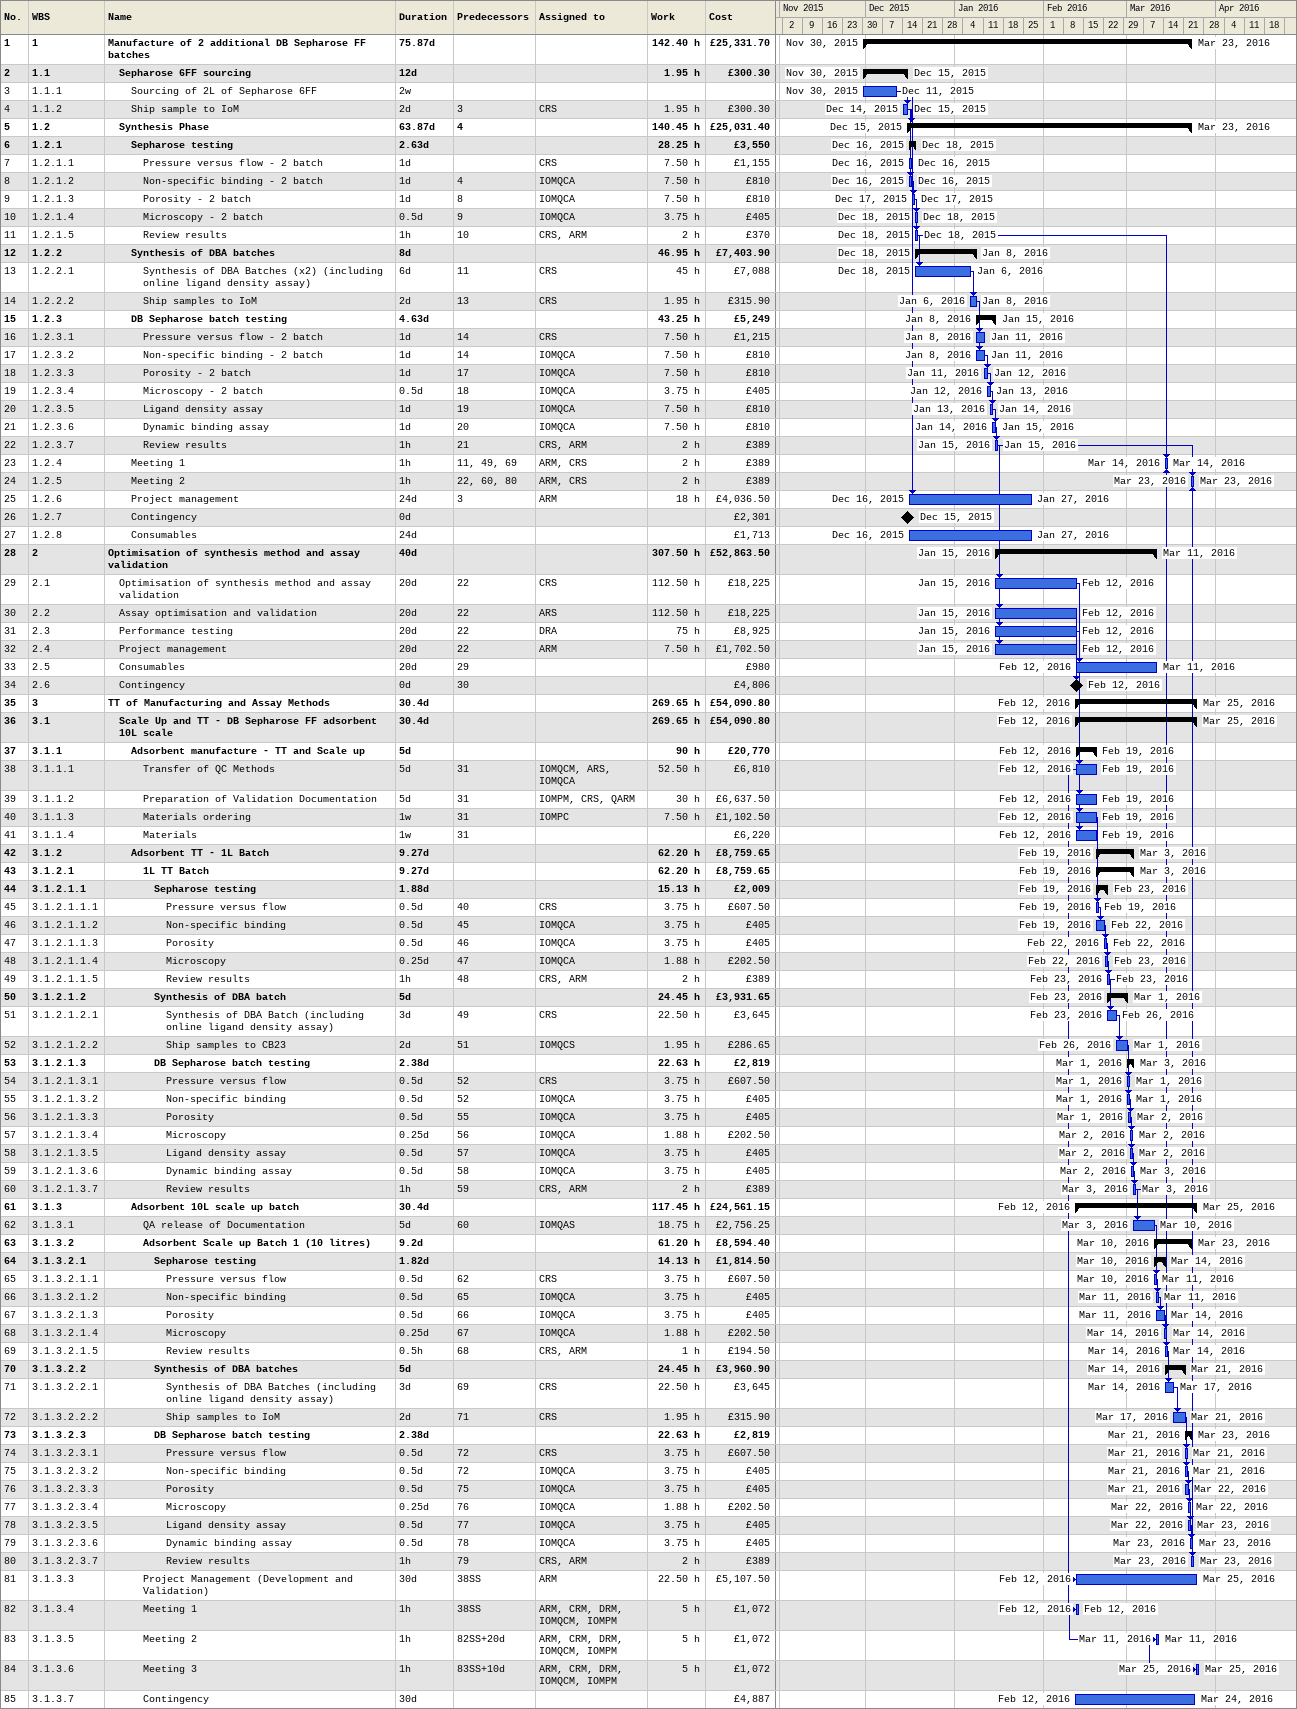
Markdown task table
| ID | WBS | Task | Duration | Start | Finish | Predecessors | Resources | Work (h) | Cost (£) |
|---|---|---|---|---|---|---|---|---|---|
| 1 | 1 | **Manufacture of 2 additional DB Sepharose FF batches** | 75.87d | 2015-11-30 | 2016-03-23 |  |  | 142.40 | 25331.70 |
| 2 | 1.1 | **Sepharose 6FF sourcing** | 12d | 2015-11-30 | 2015-12-15 |  |  | 1.95 | 300.30 |
| 3 | 1.1.1 | Sourcing of 2L of Sepharose 6FF | 2w | 2015-11-30 | 2015-12-11 |  |  |  |  |
| 4 | 1.1.2 | Ship sample to IoM | 2d | 2015-12-14 | 2015-12-15 | 3 | CRS | 1.95 | 300.30 |
| 5 | 1.2 | **Synthesis Phase** | 63.87d | 2015-12-15 | 2016-03-23 | 4 |  | 140.45 | 25031.40 |
| 6 | 1.2.1 | **Sepharose testing** | 2.63d | 2015-12-16 | 2015-12-18 |  |  | 28.25 | 3550 |
| 7 | 1.2.1.1 | Pressure versus flow - 2 batch | 1d | 2015-12-16 | 2015-12-16 |  | CRS | 7.50 | 1155 |
| 8 | 1.2.1.2 | Non-specific binding - 2 batch | 1d | 2015-12-16 | 2015-12-16 | 4 | IOMQCA | 7.50 | 810 |
| 9 | 1.2.1.3 | Porosity - 2 batch | 1d | 2015-12-17 | 2015-12-17 | 8 | IOMQCA | 7.50 | 810 |
| 10 | 1.2.1.4 | Microscopy - 2 batch | 0.5d | 2015-12-18 | 2015-12-18 | 9 | IOMQCA | 3.75 | 405 |
| 11 | 1.2.1.5 | Review results | 1h | 2015-12-18 | 2015-12-18 | 10 | CRS, ARM | 2 | 370 |
| 12 | 1.2.2 | **Synthesis of DBA batches** | 8d | 2015-12-18 | 2016-01-08 |  |  | 46.95 | 7403.90 |
| 13 | 1.2.2.1 | Synthesis of DBA Batches (x2) (including online ligand density assay) | 6d | 2015-12-18 | 2016-01-06 | 11 | CRS | 45 | 7088 |
| 14 | 1.2.2.2 | Ship samples to IoM | 2d | 2016-01-06 | 2016-01-08 | 13 | CRS | 1.95 | 315.90 |
| 15 | 1.2.3 | **DB Sepharose batch testing** | 4.63d | 2016-01-08 | 2016-01-15 |  |  | 43.25 | 5249 |
| 16 | 1.2.3.1 | Pressure versus flow - 2 batch | 1d | 2016-01-08 | 2016-01-11 | 14 | CRS | 7.50 | 1215 |
| 17 | 1.2.3.2 | Non-specific binding - 2 batch | 1d | 2016-01-08 | 2016-01-11 | 14 | IOMQCA | 7.50 | 810 |
| 18 | 1.2.3.3 | Porosity - 2 batch | 1d | 2016-01-11 | 2016-01-12 | 17 | IOMQCA | 7.50 | 810 |
| 19 | 1.2.3.4 | Microscopy - 2 batch | 0.5d | 2016-01-12 | 2016-01-13 | 18 | IOMQCA | 3.75 | 405 |
| 20 | 1.2.3.5 | Ligand density assay | 1d | 2016-01-13 | 2016-01-14 | 19 | IOMQCA | 7.50 | 810 |
| 21 | 1.2.3.6 | Dynamic binding assay | 1d | 2016-01-14 | 2016-01-15 | 20 | IOMQCA | 7.50 | 810 |
| 22 | 1.2.3.7 | Review results | 1h | 2016-01-15 | 2016-01-15 | 21 | CRS, ARM | 2 | 389 |
| 23 | 1.2.4 | Meeting 1 | 1h | 2016-03-14 | 2016-03-14 | 11, 49, 69 | ARM, CRS | 2 | 389 |
| 24 | 1.2.5 | Meeting 2 | 1h | 2016-03-23 | 2016-03-23 | 22, 60, 80 | ARM, CRS | 2 | 389 |
| 25 | 1.2.6 | Project management | 24d | 2015-12-16 | 2016-01-27 | 3 | ARM | 18 | 4036.50 |
| 26 | 1.2.7 | Contingency | 0d | 2015-12-15 | 2015-12-15 |  |  |  | 2301 |
| 27 | 1.2.8 | Consumables | 24d | 2015-12-16 | 2016-01-27 |  |  |  | 1713 |
| 28 | 2 | **Optimisation of synthesis method and assay validation** | 40d | 2016-01-15 | 2016-03-11 |  |  | 307.50 | 52863.50 |
| 29 | 2.1 | Optimisation of synthesis method and assay validation | 20d | 2016-01-15 | 2016-02-12 | 22 | CRS | 112.50 | 18225 |
| 30 | 2.2 | Assay optimisation and validation | 20d | 2016-01-15 | 2016-02-12 | 22 | ARS | 112.50 | 18225 |
| 31 | 2.3 | Performance testing | 20d | 2016-01-15 | 2016-02-12 | 22 | DRA | 75 | 8925 |
| 32 | 2.4 | Project management | 20d | 2016-01-15 | 2016-02-12 | 22 | ARM | 7.50 | 1702.50 |
| 33 | 2.5 | Consumables | 20d | 2016-02-12 | 2016-03-11 | 29 |  |  | 980 |
| 34 | 2.6 | Contingency | 0d | 2016-02-12 | 2016-02-12 | 30 |  |  | 4806 |
| 35 | 3 | **TT of Manufacturing and Assay Methods** | 30.4d | 2016-02-12 | 2016-03-25 |  |  | 269.65 | 54090.80 |
| 36 | 3.1 | **Scale Up and TT - DB Sepharose FF adsorbent 10L scale** | 30.4d | 2016-02-12 | 2016-03-25 |  |  | 269.65 | 54090.80 |
| 37 | 3.1.1 | **Adsorbent manufacture - TT and Scale up** | 5d | 2016-02-12 | 2016-02-19 |  |  | 90 | 20770 |
| 38 | 3.1.1.1 | Transfer of QC Methods | 5d | 2016-02-12 | 2016-02-19 | 31 | IOMQCM, ARS, IOMQCA | 52.50 | 6810 |
| 39 | 3.1.1.2 | Preparation of Validation Documentation | 5d | 2016-02-12 | 2016-02-19 | 31 | IOMPM, CRS, QARM | 30 | 6637.50 |
| 40 | 3.1.1.3 | Materials ordering | 1w | 2016-02-12 | 2016-02-19 | 31 | IOMPC | 7.50 | 1102.50 |
| 41 | 3.1.1.4 | Materials | 1w | 2016-02-12 | 2016-02-19 | 31 |  |  | 6220 |
| 42 | 3.1.2 | **Adsorbent TT - 1L Batch** | 9.27d | 2016-02-19 | 2016-03-03 |  |  | 62.20 | 8759.65 |
| 43 | 3.1.2.1 | **1L TT Batch** | 9.27d | 2016-02-19 | 2016-03-03 |  |  | 62.20 | 8759.65 |
| 44 | 3.1.2.1.1 | **Sepharose testing** | 1.88d | 2016-02-19 | 2016-02-23 |  |  | 15.13 | 2009 |
| 45 | 3.1.2.1.1.1 | Pressure versus flow | 0.5d | 2016-02-19 | 2016-02-19 | 40 | CRS | 3.75 | 607.50 |
| 46 | 3.1.2.1.1.2 | Non-specific binding | 0.5d | 2016-02-19 | 2016-02-22 | 45 | IOMQCA | 3.75 | 405 |
| 47 | 3.1.2.1.1.3 | Porosity | 0.5d | 2016-02-22 | 2016-02-22 | 46 | IOMQCA | 3.75 | 405 |
| 48 | 3.1.2.1.1.4 | Microscopy | 0.25d | 2016-02-22 | 2016-02-23 | 47 | IOMQCA | 1.88 | 202.50 |
| 49 | 3.1.2.1.1.5 | Review results | 1h | 2016-02-23 | 2016-02-23 | 48 | CRS, ARM | 2 | 389 |
| 50 | 3.1.2.1.2 | **Synthesis of DBA batch** | 5d | 2016-02-23 | 2016-03-01 |  |  | 24.45 | 3931.65 |
| 51 | 3.1.2.1.2.1 | Synthesis of DBA Batch (including online ligand density assay) | 3d | 2016-02-23 | 2016-02-26 | 49 | CRS | 22.50 | 3645 |
| 52 | 3.1.2.1.2.2 | Ship samples to CB23 | 2d | 2016-02-26 | 2016-03-01 | 51 | IOMQCS | 1.95 | 286.65 |
| 53 | 3.1.2.1.3 | **DB Sepharose batch testing** | 2.38d | 2016-03-01 | 2016-03-03 |  |  | 22.63 | 2819 |
| 54 | 3.1.2.1.3.1 | Pressure versus flow | 0.5d | 2016-03-01 | 2016-03-01 | 52 | CRS | 3.75 | 607.50 |
| 55 | 3.1.2.1.3.2 | Non-specific binding | 0.5d | 2016-03-01 | 2016-03-01 | 52 | IOMQCA | 3.75 | 405 |
| 56 | 3.1.2.1.3.3 | Porosity | 0.5d | 2016-03-01 | 2016-03-02 | 55 | IOMQCA | 3.75 | 405 |
| 57 | 3.1.2.1.3.4 | Microscopy | 0.25d | 2016-03-02 | 2016-03-02 | 56 | IOMQCA | 1.88 | 202.50 |
| 58 | 3.1.2.1.3.5 | Ligand density assay | 0.5d | 2016-03-02 | 2016-03-02 | 57 | IOMQCA | 3.75 | 405 |
| 59 | 3.1.2.1.3.6 | Dynamic binding assay | 0.5d | 2016-03-02 | 2016-03-03 | 58 | IOMQCA | 3.75 | 405 |
| 60 | 3.1.2.1.3.7 | Review results | 1h | 2016-03-03 | 2016-03-03 | 59 | CRS, ARM | 2 | 389 |
| 61 | 3.1.3 | **Adsorbent 10L scale up batch** | 30.4d | 2016-02-12 | 2016-03-25 |  |  | 117.45 | 24561.15 |
| 62 | 3.1.3.1 | QA release of Documentation | 5d | 2016-03-03 | 2016-03-10 | 60 | IOMQAS | 18.75 | 2756.25 |
| 63 | 3.1.3.2 | **Adsorbent Scale up Batch 1 (10 litres)** | 9.2d | 2016-03-10 | 2016-03-23 |  |  | 61.20 | 8594.40 |
| 64 | 3.1.3.2.1 | **Sepharose testing** | 1.82d | 2016-03-10 | 2016-03-14 |  |  | 14.13 | 1814.50 |
| 65 | 3.1.3.2.1.1 | Pressure versus flow | 0.5d | 2016-03-10 | 2016-03-11 | 62 | CRS | 3.75 | 607.50 |
| 66 | 3.1.3.2.1.2 | Non-specific binding | 0.5d | 2016-03-11 | 2016-03-11 | 65 | IOMQCA | 3.75 | 405 |
| 67 | 3.1.3.2.1.3 | Porosity | 0.5d | 2016-03-11 | 2016-03-14 | 66 | IOMQCA | 3.75 | 405 |
| 68 | 3.1.3.2.1.4 | Microscopy | 0.25d | 2016-03-14 | 2016-03-14 | 67 | IOMQCA | 1.88 | 202.50 |
| 69 | 3.1.3.2.1.5 | Review results | 0.5h | 2016-03-14 | 2016-03-14 | 68 | CRS, ARM | 1 | 194.50 |
| 70 | 3.1.3.2.2 | **Synthesis of DBA batches** | 5d | 2016-03-14 | 2016-03-21 |  |  | 24.45 | 3960.90 |
| 71 | 3.1.3.2.2.1 | Synthesis of DBA Batches (including online ligand density assay) | 3d | 2016-03-14 | 2016-03-17 | 69 | CRS | 22.50 | 3645 |
| 72 | 3.1.3.2.2.2 | Ship samples to IoM | 2d | 2016-03-17 | 2016-03-21 | 71 | CRS | 1.95 | 315.90 |
| 73 | 3.1.3.2.3 | **DB Sepharose batch testing** | 2.38d | 2016-03-21 | 2016-03-23 |  |  | 22.63 | 2819 |
| 74 | 3.1.3.2.3.1 | Pressure versus flow | 0.5d | 2016-03-21 | 2016-03-21 | 72 | CRS | 3.75 | 607.50 |
| 75 | 3.1.3.2.3.2 | Non-specific binding | 0.5d | 2016-03-21 | 2016-03-21 | 72 | IOMQCA | 3.75 | 405 |
| 76 | 3.1.3.2.3.3 | Porosity | 0.5d | 2016-03-21 | 2016-03-22 | 75 | IOMQCA | 3.75 | 405 |
| 77 | 3.1.3.2.3.4 | Microscopy | 0.25d | 2016-03-22 | 2016-03-22 | 76 | IOMQCA | 1.88 | 202.50 |
| 78 | 3.1.3.2.3.5 | Ligand density assay | 0.5d | 2016-03-22 | 2016-03-23 | 77 | IOMQCA | 3.75 | 405 |
| 79 | 3.1.3.2.3.6 | Dynamic binding assay | 0.5d | 2016-03-23 | 2016-03-23 | 78 | IOMQCA | 3.75 | 405 |
| 80 | 3.1.3.2.3.7 | Review results | 1h | 2016-03-23 | 2016-03-23 | 79 | CRS, ARM | 2 | 389 |
| 81 | 3.1.3.3 | Project Management (Development and Validation) | 30d | 2016-02-12 | 2016-03-25 | 38SS | ARM | 22.50 | 5107.50 |
| 82 | 3.1.3.4 | Meeting 1 | 1h | 2016-02-12 | 2016-02-12 | 38SS | ARM, CRM, DRM, IOMQCM, IOMPM | 5 | 1072 |
| 83 | 3.1.3.5 | Meeting 2 | 1h | 2016-03-11 | 2016-03-11 | 82SS+20d | ARM, CRM, DRM, IOMQCM, IOMPM | 5 | 1072 |
| 84 | 3.1.3.6 | Meeting 3 | 1h | 2016-03-25 | 2016-03-25 | 83SS+10d | ARM, CRM, DRM, IOMQCM, IOMPM | 5 | 1072 |
| 85 | 3.1.3.7 | Contingency | 30d | 2016-02-12 | 2016-03-24 |  |  |  | 4887 |
